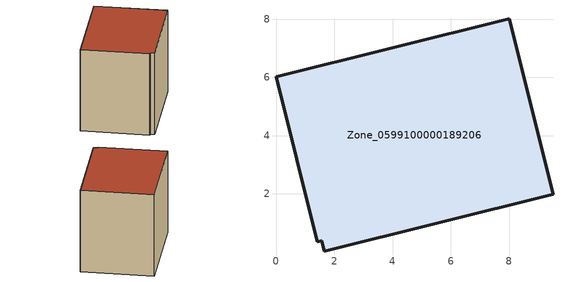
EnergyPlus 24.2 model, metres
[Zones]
Zone_0599100000189206
 floor ground (C_G): 1.57,0.39 1.42,0.36 0,6.02 8,8.01 9.51,1.99 1.66,0.04 z0
 wall outside (C_F): 9.51,1.99 8,8.01 0,6.02 1.42,0.36 1.57,0.39 1.66,0.04 9.51,1.99 z0:7.54
 roof outside (C_R): 1.57,0.39 1.66,0.04 9.51,1.99 8,8.01 0,6.02 1.42,0.36 z7.54
[BUILDING]
Pand.0599100000189206: North Axis=0; Terrain=City; Loads Convergence Tolerance Value=0.04; Temperature Convergence Tolerance Value=0.4; Solar Distribution=FullExterior; Maximum Number of Warmup Days=25; Minimum Number of Warmup Days=1
[Site:Location]
Rotterdam.The.Hague.AP_ZH_NLD Design_Conditions: Latitude=51.96; Longitude=4.45; Time Zone=1; Elevation=-4.5
[SITE:GROUNDTEMPERATURE:BUILDINGSURFACE]
18, 18, 18, 18, 18, 18, 18, 18, 18, 18, 18, 18
[MATERIAL] Thermal Absorptance=0.9; Solar Absorptance=0.7; Visible Absorptance=0.7
Name | Roughness | Thickness | Conductivity | Density | Specific Heat
G.TI.1965-1974 | MediumSmooth | 0.15 | 0.882353 | 540 | 1210
F.TI.1965-1974 | Rough | 0.3 | 0.697674 | 1920 | 840
R.TI.1965-1974 | MediumRough | 0.2 | 0.232558 | 1500 | 1000
[CONSTRUCTION]
C_G: G.TI.1965-1974
C_F: F.TI.1965-1974
C_R: R.TI.1965-1974
[ZONE]
Zone_0599100000189206: Type=1; Multiplier=1; Ceiling Height=Autocalculate; Volume=Autocalculate; Floor Area=autocalculate; Part of Total Floor Area=Yes
[ZONEINFILTRATION:DESIGNFLOWRATE]
Infil_Zone_0599100000189206: Zone or ZoneList or Space or SpaceList=Zone_0599100000189206; Schedule=AlwaysOn; Design Flow Rate Calculation Method=Flow/Area; Flow Rate per Floor Area=0.003; Constant Term Coefficient=1; Temperature Term Coefficient=0; Velocity Term Coefficient=0; Velocity Squared Term Coefficient=0
[HVACTEMPLATE:ZONE:IDEALLOADSAIRSYSTEM]
Zone_0599100000189206: Maximum Heating Supply Air Temperature=50; Minimum Cooling Supply Air Temperature=13; Maximum Heating Supply Air Humidity Ratio=0.0156; Minimum Cooling Supply Air Humidity Ratio=0.0077; Heating Limit=NoLimit; Cooling Limit=NoLimit; Dehumidification Control Type=ConstantSensibleHeatRatio; Cooling Sensible Heat Ratio=0.7; Dehumidification Setpoint=60; Humidification Control Type=None; Humidification Setpoint=30; Outdoor Air Method=None; Outdoor Air Flow Rate per Person=0.00944; Outdoor Air Flow Rate per Zone Floor Area=0; Outdoor Air Flow Rate per Zone=0; Demand Controlled Ventilation Type=None; Outdoor Air Economizer Type=NoEconomizer; Heat Recovery Type=None; Sensible Heat Recovery Effectiveness=0.7; Latent Heat Recovery Effectiveness=0.65
[ZONECONTROL:THERMOSTAT]
ThermostatControl_Zone_0599100000189206: Zone or ZoneList=Zone_0599100000189206; Control Type Schedule=DualSetpointControlType; Control 1=Thermostat_Zone_0599100000189206; Temperature Difference Between Cutout And Setpoint=0
[THERMOSTATSETPOINT:DUALSETPOINT]
Thermostat_Zone_0599100000189206: Heating Setpoint Temperature Schedule=HeatingSetpoint_Zone_0599100000189206; Cooling Setpoint Temperature Schedule=CoolingSetpoint_Zone_0599100000189206
[SCHEDULE:COMPACT]
HeatingSetpoint_Zone_0599100000189206: Through: 12/31, For: AllDays, Until: 24:00, 21
CoolingSetpoint_Zone_0599100000189206: Through: 12/31, For: AllDays, Until: 24:00, 24
DualSetpointControlType: Through: 12/31, For: AllDays, Until: 24:00, 4
AlwaysOn: Through: 12/31, For: AllDays, Until: 24:00, 1
